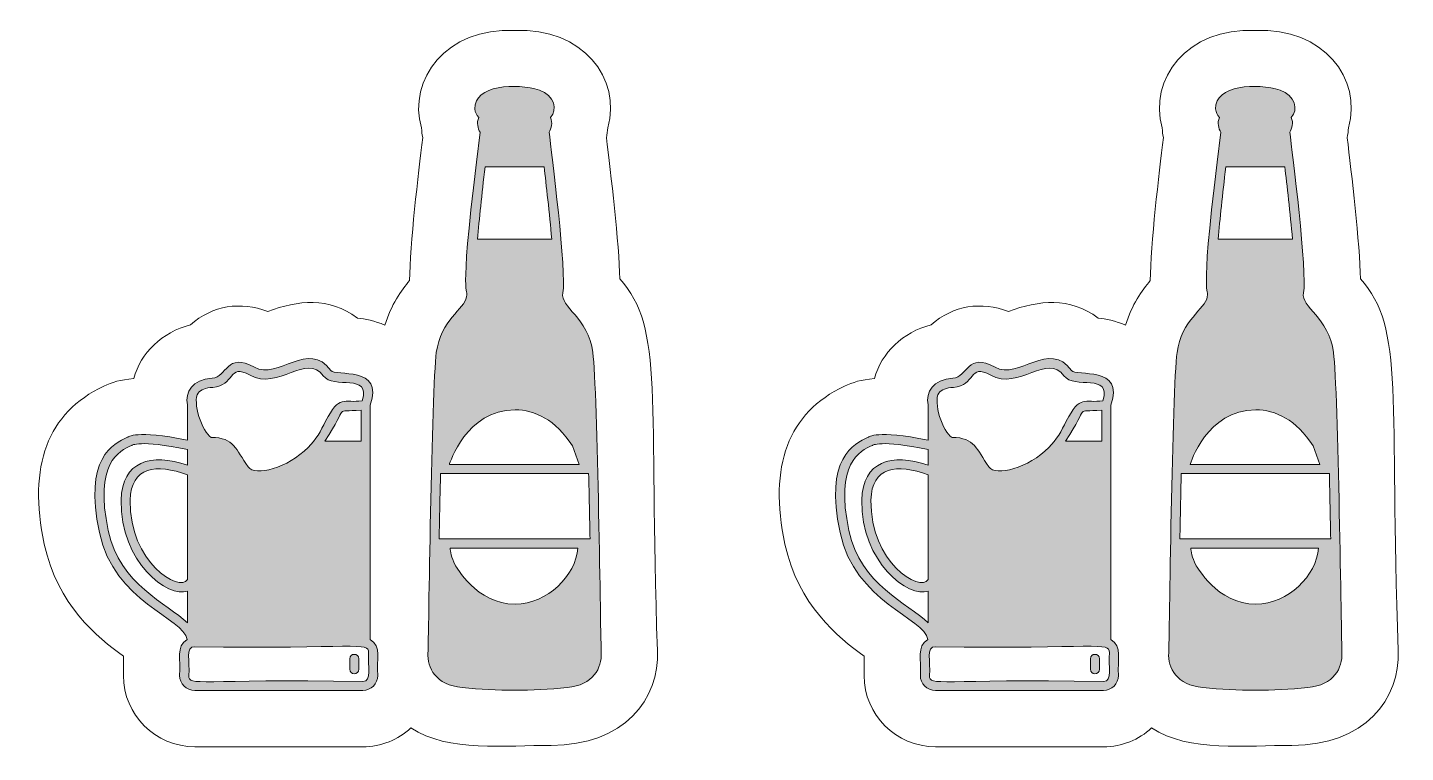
# Model space of a CAD drawing. Header units: inches. Extents: x -26 to -12.9, y -15.4 to -9.4.
# Drawn here: x -19.437 to -16.29, y -11.3 to -9.645 of the extents above; entities that cross this region are included whole.
import ezdxf

# ---------------------------------------------------------------- set-up
doc = ezdxf.new("R2010")
doc.units = ezdxf.units.IN
doc.header["$MEASUREMENT"] = 0
doc.layers.add('_U+0421_U+043B_U+043E_U+0439 1', color=7, linetype='Continuous')

msp = doc.modelspace()

# ---------------------------------------------------------------- hatches: boundary and pattern name
at = {"layer": '_U+0421_U+043B_U+043E_U+0439 1', "true_color": 0xffffff}
h = msp.add_hatch(color=7, dxfattribs=at)
h.dxf.hatch_style = 2
edge = h.paths.add_edge_path()
edge.add_spline(control_points=[(-19.0715, -10.9055), (-19.0892, -10.9352), (-19.2044, -10.8669), (-19.202, -10.7244), (-19.2006, -10.6472), (-19.1423, -10.6396), (-19.0715, -10.6666), (-19.0715, -10.6666), (-19.0715, -10.9055), (-19.0715, -10.9055)], knot_values=[0, 0, 0, 0, 1, 1, 1, 2, 2, 2, 3, 3, 3, 3], degree=3, periodic=1)
edge = h.paths.add_edge_path()
edge.add_spline(control_points=[(-18.4966, -10.8127), (-18.4957, -10.7639), (-18.4946, -10.7129), (-18.4934, -10.6632), (-18.4934, -10.6632), (-18.1553, -10.6632), (-18.1553, -10.6632), (-18.1541, -10.7128), (-18.153, -10.7639), (-18.1521, -10.8127), (-18.1521, -10.8127), (-18.4966, -10.8127), (-18.4966, -10.8127)], knot_values=[0, 0, 0, 0, 1, 1, 1, 2, 2, 2, 3, 3, 3, 4, 4, 4, 4], degree=3, periodic=1)
edge = h.paths.add_edge_path()
edge.add_spline(control_points=[(-18.6538, -11.0427), (-18.6538, -11.0427), (-18.6538, -10.5069), (-18.6538, -10.5069), (-18.6216, -10.4161), (-18.7342, -10.4424), (-18.7443, -10.4279), (-18.7937, -10.3574), (-18.8649, -10.4502), (-18.9184, -10.4206), (-18.9825, -10.3851), (-18.9811, -10.4436), (-19.015, -10.4457), (-19.0601, -10.4485), (-19.0775, -10.4767), (-19.0715, -10.5065), (-19.0715, -10.5065), (-19.0715, -10.5871), (-19.0715, -10.5871), (-19.1908, -10.563), (-19.2064, -10.5803), (-19.2081, -10.5803), (-19.2408, -10.5956), (-19.309, -10.6276), (-19.2726, -10.798), (-19.2383, -10.9585), (-19.0802, -10.9915), (-19.072, -11.0427), (-19.0988, -11.0583), (-19.0858, -11.088), (-19.0892, -11.1245), (-19.0892, -11.1434), (-19.0738, -11.1588), (-19.0548, -11.1588), (-19.0548, -11.1588), (-18.6711, -11.1588), (-18.6711, -11.1588), (-18.6521, -11.1588), (-18.6367, -11.1434), (-18.6367, -11.1245), (-18.6401, -11.0881), (-18.6271, -11.0583), (-18.6538, -11.0427)], knot_values=[0, 0, 0, 0, 0.013889, 0.013889, 0.013889, 0.027778, 0.027778, 0.027778, 0.041667, 0.041667, 0.041667, 0.055556, 0.055556, 0.055556, 0.069444, 0.069444, 0.069444, 0.083333, 0.083333, 0.083333, 0.097222, 0.097222, 0.097222, 0.111111, 0.111111, 0.111111, 0.125, 0.125, 0.125, 0.138889, 0.138889, 0.138889, 0.152778, 0.152778, 0.152778, 0.166667, 0.166667, 0.166667, 0.180556, 0.180556, 0.180556, 0.194444, 0.194444, 0.194444, 0.194444], degree=3, periodic=0)
edge.add_line((-18.6538, -11.0427), (-18.6538, -11.0427))
edge = h.paths.add_edge_path()
edge.add_spline(control_points=[(-18.6747, -10.5183), (-18.6747, -10.5183), (-18.6747, -10.5895), (-18.6747, -10.5895), (-18.6747, -10.5895), (-18.7575, -10.5895), (-18.7575, -10.5895), (-18.6996, -10.502), (-18.7413, -10.5252), (-18.6747, -10.5183)], knot_values=[0, 0, 0, 0, 0.013889, 0.013889, 0.013889, 0.027778, 0.027778, 0.027778, 0.041667, 0.041667, 0.041667, 0.041667], degree=3, periodic=0)
edge.add_line((-18.6747, -10.5183), (-18.6747, -10.5183))
edge = h.paths.add_edge_path()
edge.add_spline(control_points=[(-19.0469, -10.4799), (-19.0411, -10.472), (-19.0299, -10.4675), (-19.0137, -10.4665), (-18.9619, -10.4632), (-18.9797, -10.4104), (-18.9285, -10.4388), (-18.8648, -10.4741), (-18.7982, -10.3873), (-18.7614, -10.4399), (-18.7386, -10.4724), (-18.6514, -10.4322), (-18.6723, -10.497), (-18.7137, -10.5039), (-18.7246, -10.4814), (-18.756, -10.5441), (-18.7668, -10.5658), (-18.7775, -10.5858), (-18.7961, -10.6042), (-18.8418, -10.65), (-18.9167, -10.6711), (-18.9329, -10.6481), (-18.9614, -10.608), (-18.9644, -10.5815), (-19.0169, -10.5807), (-19.0386, -10.5687), (-19.0607, -10.4987), (-19.0469, -10.4799)], knot_values=[0, 0, 0, 0, 0.013889, 0.013889, 0.013889, 0.027778, 0.027778, 0.027778, 0.041667, 0.041667, 0.041667, 0.055556, 0.055556, 0.055556, 0.069444, 0.069444, 0.069444, 0.083333, 0.083333, 0.083333, 0.097222, 0.097222, 0.097222, 0.111111, 0.111111, 0.111111, 0.125, 0.125, 0.125, 0.125], degree=3, periodic=0)
edge.add_line((-19.0469, -10.4799), (-19.0469, -10.4799))
edge = h.paths.add_edge_path()
edge.add_spline(control_points=[(-19.2522, -10.7937), (-19.2851, -10.6394), (-19.2271, -10.6122), (-19.1992, -10.5992), (-19.1978, -10.5992), (-19.1822, -10.5853), (-19.0715, -10.6084), (-19.0715, -10.6084), (-19.0715, -10.6444), (-19.0715, -10.6444), (-19.1543, -10.6157), (-19.2212, -10.635), (-19.2228, -10.724), (-19.2253, -10.8666), (-19.1147, -10.9487), (-19.0715, -10.9316), (-19.0715, -10.9316), (-19.0715, -11.0043), (-19.0715, -11.0043), (-19.1174, -10.9589), (-19.2253, -10.9197), (-19.2522, -10.7937)], knot_values=[0, 0, 0, 0, 0.013889, 0.013889, 0.013889, 0.027778, 0.027778, 0.027778, 0.041667, 0.041667, 0.041667, 0.055556, 0.055556, 0.055556, 0.069444, 0.069444, 0.069444, 0.083333, 0.083333, 0.083333, 0.097222, 0.097222, 0.097222, 0.097222], degree=3, periodic=0)
edge.add_line((-19.2522, -10.7937), (-19.2522, -10.7937))
edge = h.paths.add_edge_path()
edge.add_spline(control_points=[(-18.6711, -11.138), (-19.0486, -11.1322), (-19.0683, -11.1503), (-19.0683, -11.1245), (-19.0653, -11.0918), (-19.077, -11.0587), (-19.0548, -11.0587), (-18.6842, -11.0644), (-18.6576, -11.0463), (-18.6576, -11.0722), (-18.6605, -11.1041), (-18.6489, -11.138), (-18.6711, -11.138)], knot_values=[0, 0, 0, 0, 0.013889, 0.013889, 0.013889, 0.027778, 0.027778, 0.027778, 0.041667, 0.041667, 0.041667, 0.055556, 0.055556, 0.055556, 0.055556], degree=3, periodic=0)
edge.add_line((-18.6711, -11.138), (-18.6711, -11.138))
edge = h.paths.add_edge_path()
edge.add_spline(control_points=[(-18.1265, -11.0726), (-18.1278, -11.0483), (-18.1347, -10.4715), (-18.1456, -10.3873), (-18.1561, -10.3064), (-18.221, -10.2837), (-18.2143, -10.2504), (-18.2048, -10.2089), (-18.2402, -9.9264), (-18.2455, -9.884), (-18.2406, -9.8754), (-18.2365, -9.8619), (-18.2425, -9.85), (-18.2254, -9.8334), (-18.2332, -9.7992), (-18.2678, -9.7878), (-18.3196, -9.7708), (-18.4176, -9.7765), (-18.4149, -9.8307), (-18.4145, -9.8385), (-18.4112, -9.8451), (-18.4061, -9.85), (-18.412, -9.8619), (-18.408, -9.8754), (-18.4031, -9.884), (-18.4527, -10.2737), (-18.4308, -10.2328), (-18.434, -10.2597), (-18.4385, -10.2883), (-18.4934, -10.3123), (-18.5031, -10.3873), (-18.514, -10.4684), (-18.521, -11.0517), (-18.5221, -11.0725), (-18.524, -11.1071), (-18.5045, -11.1461), (-18.4442, -11.1521), (-18.3614, -11.1601), (-18.2865, -11.16), (-18.2045, -11.1521), (-18.1444, -11.1461), (-18.1248, -11.1071), (-18.1265, -11.0726)], knot_values=[0, 0, 0, 0, 0.013889, 0.013889, 0.013889, 0.027778, 0.027778, 0.027778, 0.041667, 0.041667, 0.041667, 0.055556, 0.055556, 0.055556, 0.069444, 0.069444, 0.069444, 0.083333, 0.083333, 0.083333, 0.097222, 0.097222, 0.097222, 0.111111, 0.111111, 0.111111, 0.125, 0.125, 0.125, 0.138889, 0.138889, 0.138889, 0.152778, 0.152778, 0.152778, 0.166667, 0.166667, 0.166667, 0.180556, 0.180556, 0.180556, 0.194444, 0.194444, 0.194444, 0.194444], degree=3, periodic=0)
edge.add_line((-18.1265, -11.0726), (-18.1265, -11.0726))
edge = h.paths.add_edge_path()
edge.add_spline(control_points=[(-18.3917, -9.9628), (-18.3917, -9.9628), (-18.257, -9.9628), (-18.257, -9.9628), (-18.2523, -10.0024), (-18.2447, -10.069), (-18.2395, -10.1281), (-18.2395, -10.1281), (-18.4091, -10.1281), (-18.4091, -10.1281), (-18.4051, -10.0829), (-18.3993, -10.0269), (-18.3917, -9.9628)], knot_values=[0, 0, 0, 0, 0.013889, 0.013889, 0.013889, 0.027778, 0.027778, 0.027778, 0.041667, 0.041667, 0.041667, 0.055556, 0.055556, 0.055556, 0.055556], degree=3, periodic=0)
edge.add_line((-18.3917, -9.9628), (-18.3917, -9.9628))
edge = h.paths.add_edge_path()
edge.add_spline(control_points=[(-18.3234, -10.9616), (-18.4118, -10.9616), (-18.4579, -10.8744), (-18.4602, -10.8724), (-18.469, -10.8548), (-18.4712, -10.8406), (-18.4717, -10.8335), (-18.4717, -10.8335), (-18.18, -10.8335), (-18.18, -10.8335), (-18.1849, -10.896), (-18.2486, -10.9616), (-18.3234, -10.9616)], knot_values=[0, 0, 0, 0, 0.013889, 0.013889, 0.013889, 0.027778, 0.027778, 0.027778, 0.041667, 0.041667, 0.041667, 0.055556, 0.055556, 0.055556, 0.055556], degree=3, periodic=0)
edge.add_line((-18.3234, -10.9616), (-18.3234, -10.9616))
edge = h.paths.add_edge_path()
edge.add_spline(control_points=[(-18.3234, -10.5179), (-18.2784, -10.5179), (-18.2308, -10.5404), (-18.1923, -10.5999), (-18.1923, -10.5999), (-18.1768, -10.6424), (-18.1768, -10.6424), (-18.1768, -10.6424), (-18.4733, -10.6424), (-18.4733, -10.6424), (-18.4721, -10.641), (-18.436, -10.5179), (-18.3234, -10.5179)], knot_values=[0, 0, 0, 0, 0.013889, 0.013889, 0.013889, 0.027778, 0.027778, 0.027778, 0.041667, 0.041667, 0.041667, 0.055556, 0.055556, 0.055556, 0.055556], degree=3, periodic=0)
edge.add_line((-18.3234, -10.5179), (-18.3234, -10.5179))
edge = h.paths.add_edge_path()
edge.add_spline(control_points=[(-18.7009, -11.0865), (-18.7009, -11.0728), (-18.6801, -11.0728), (-18.6801, -11.0865), (-18.6801, -11.0865), (-18.6801, -11.1102), (-18.6801, -11.1102), (-18.6801, -11.124), (-18.7009, -11.124), (-18.7009, -11.1102), (-18.7009, -11.1102), (-18.7009, -11.0865), (-18.7009, -11.0865)], knot_values=[0, 0, 0, 0, 0.013889, 0.013889, 0.013889, 0.027778, 0.027778, 0.027778, 0.041667, 0.041667, 0.041667, 0.055556, 0.055556, 0.055556, 0.055556], degree=3, periodic=0)
edge.add_line((-18.7009, -11.0865), (-18.7009, -11.0865))
h = msp.add_hatch(color=7, dxfattribs=at)
h.dxf.hatch_style = 2
edge = h.paths.add_edge_path()
edge.add_spline(control_points=[(-17.3801, -10.9055), (-17.3979, -10.9352), (-17.513, -10.8669), (-17.5106, -10.7244), (-17.5092, -10.6472), (-17.4509, -10.6396), (-17.3801, -10.6666), (-17.3801, -10.6666), (-17.3801, -10.9055), (-17.3801, -10.9055)], knot_values=[0, 0, 0, 0, 1, 1, 1, 2, 2, 2, 3, 3, 3, 3], degree=3, periodic=1)
edge = h.paths.add_edge_path()
edge.add_spline(control_points=[(-16.8052, -10.8127), (-16.8043, -10.7639), (-16.8032, -10.7129), (-16.802, -10.6632), (-16.802, -10.6632), (-16.4639, -10.6632), (-16.4639, -10.6632), (-16.4627, -10.7128), (-16.4617, -10.7639), (-16.4607, -10.8127), (-16.4607, -10.8127), (-16.8052, -10.8127), (-16.8052, -10.8127)], knot_values=[0, 0, 0, 0, 1, 1, 1, 2, 2, 2, 3, 3, 3, 4, 4, 4, 4], degree=3, periodic=1)
edge = h.paths.add_edge_path()
edge.add_spline(control_points=[(-16.9625, -11.0427), (-16.9625, -11.0427), (-16.9625, -10.5069), (-16.9625, -10.5069), (-16.9302, -10.4161), (-17.0428, -10.4424), (-17.0529, -10.4279), (-17.1023, -10.3574), (-17.1735, -10.4502), (-17.227, -10.4206), (-17.2911, -10.3851), (-17.2898, -10.4436), (-17.3236, -10.4457), (-17.3687, -10.4485), (-17.3861, -10.4767), (-17.3802, -10.5065), (-17.3802, -10.5065), (-17.3802, -10.5871), (-17.3802, -10.5871), (-17.4994, -10.563), (-17.515, -10.5803), (-17.5167, -10.5803), (-17.5494, -10.5956), (-17.6176, -10.6276), (-17.5812, -10.798), (-17.5469, -10.9585), (-17.3888, -10.9915), (-17.3806, -11.0427), (-17.4074, -11.0583), (-17.3945, -11.088), (-17.3978, -11.1245), (-17.3978, -11.1434), (-17.3824, -11.1588), (-17.3635, -11.1588), (-17.3635, -11.1588), (-16.9797, -11.1588), (-16.9797, -11.1588), (-16.9608, -11.1588), (-16.9454, -11.1434), (-16.9454, -11.1245), (-16.9487, -11.0881), (-16.9358, -11.0583), (-16.9625, -11.0427)], knot_values=[0, 0, 0, 0, 0.013889, 0.013889, 0.013889, 0.027778, 0.027778, 0.027778, 0.041667, 0.041667, 0.041667, 0.055556, 0.055556, 0.055556, 0.069444, 0.069444, 0.069444, 0.083333, 0.083333, 0.083333, 0.097222, 0.097222, 0.097222, 0.111111, 0.111111, 0.111111, 0.125, 0.125, 0.125, 0.138889, 0.138889, 0.138889, 0.152778, 0.152778, 0.152778, 0.166667, 0.166667, 0.166667, 0.180556, 0.180556, 0.180556, 0.194444, 0.194444, 0.194444, 0.194444], degree=3, periodic=0)
edge.add_line((-16.9625, -11.0427), (-16.9625, -11.0427))
edge = h.paths.add_edge_path()
edge.add_spline(control_points=[(-16.9833, -10.5183), (-16.9833, -10.5183), (-16.9833, -10.5895), (-16.9833, -10.5895), (-16.9833, -10.5895), (-17.0661, -10.5895), (-17.0661, -10.5895), (-17.0083, -10.502), (-17.0499, -10.5252), (-16.9833, -10.5183)], knot_values=[0, 0, 0, 0, 0.013889, 0.013889, 0.013889, 0.027778, 0.027778, 0.027778, 0.041667, 0.041667, 0.041667, 0.041667], degree=3, periodic=0)
edge.add_line((-16.9833, -10.5183), (-16.9833, -10.5183))
edge = h.paths.add_edge_path()
edge.add_spline(control_points=[(-17.3555, -10.4799), (-17.3497, -10.472), (-17.3385, -10.4675), (-17.3223, -10.4665), (-17.2706, -10.4632), (-17.2883, -10.4104), (-17.2372, -10.4388), (-17.1735, -10.4741), (-17.1068, -10.3873), (-17.07, -10.4399), (-17.0472, -10.4724), (-16.96, -10.4322), (-16.9809, -10.497), (-17.0224, -10.5039), (-17.0332, -10.4814), (-17.0646, -10.5441), (-17.0755, -10.5658), (-17.0862, -10.5858), (-17.1047, -10.6042), (-17.1505, -10.65), (-17.2253, -10.6711), (-17.2416, -10.6481), (-17.27, -10.608), (-17.273, -10.5815), (-17.3255, -10.5807), (-17.3472, -10.5687), (-17.3693, -10.4987), (-17.3555, -10.4799)], knot_values=[0, 0, 0, 0, 0.013889, 0.013889, 0.013889, 0.027778, 0.027778, 0.027778, 0.041667, 0.041667, 0.041667, 0.055556, 0.055556, 0.055556, 0.069444, 0.069444, 0.069444, 0.083333, 0.083333, 0.083333, 0.097222, 0.097222, 0.097222, 0.111111, 0.111111, 0.111111, 0.125, 0.125, 0.125, 0.125], degree=3, periodic=0)
edge.add_line((-17.3555, -10.4799), (-17.3555, -10.4799))
edge = h.paths.add_edge_path()
edge.add_spline(control_points=[(-17.5609, -10.7937), (-17.5937, -10.6394), (-17.5357, -10.6122), (-17.5079, -10.5992), (-17.5065, -10.5992), (-17.4909, -10.5853), (-17.3801, -10.6084), (-17.3801, -10.6084), (-17.3801, -10.6444), (-17.3801, -10.6444), (-17.4629, -10.6157), (-17.5299, -10.635), (-17.5314, -10.724), (-17.5339, -10.8666), (-17.4234, -10.9487), (-17.3801, -10.9316), (-17.3801, -10.9316), (-17.3801, -11.0043), (-17.3801, -11.0043), (-17.426, -10.9589), (-17.5339, -10.9197), (-17.5609, -10.7937)], knot_values=[0, 0, 0, 0, 0.013889, 0.013889, 0.013889, 0.027778, 0.027778, 0.027778, 0.041667, 0.041667, 0.041667, 0.055556, 0.055556, 0.055556, 0.069444, 0.069444, 0.069444, 0.083333, 0.083333, 0.083333, 0.097222, 0.097222, 0.097222, 0.097222], degree=3, periodic=0)
edge.add_line((-17.5609, -10.7937), (-17.5609, -10.7937))
edge = h.paths.add_edge_path()
edge.add_spline(control_points=[(-16.9797, -11.138), (-17.3572, -11.1322), (-17.377, -11.1503), (-17.377, -11.1245), (-17.374, -11.0918), (-17.3856, -11.0587), (-17.3635, -11.0587), (-16.9928, -11.0644), (-16.9662, -11.0463), (-16.9662, -11.0722), (-16.9691, -11.1041), (-16.9575, -11.138), (-16.9797, -11.138)], knot_values=[0, 0, 0, 0, 0.013889, 0.013889, 0.013889, 0.027778, 0.027778, 0.027778, 0.041667, 0.041667, 0.041667, 0.055556, 0.055556, 0.055556, 0.055556], degree=3, periodic=0)
edge.add_line((-16.9797, -11.138), (-16.9797, -11.138))
edge = h.paths.add_edge_path()
edge.add_spline(control_points=[(-16.4352, -11.0726), (-16.4364, -11.0483), (-16.4434, -10.4715), (-16.4543, -10.3873), (-16.4647, -10.3064), (-16.5297, -10.2837), (-16.5229, -10.2504), (-16.5135, -10.2089), (-16.5488, -9.9264), (-16.5542, -9.884), (-16.5492, -9.8754), (-16.5452, -9.8619), (-16.5511, -9.85), (-16.534, -9.8334), (-16.5418, -9.7992), (-16.5765, -9.7878), (-16.6282, -9.7708), (-16.7262, -9.7765), (-16.7235, -9.8307), (-16.7231, -9.8385), (-16.7198, -9.8451), (-16.7148, -9.85), (-16.7207, -9.8619), (-16.7166, -9.8754), (-16.7118, -9.884), (-16.7614, -10.2737), (-16.7394, -10.2328), (-16.7426, -10.2597), (-16.7471, -10.2883), (-16.802, -10.3123), (-16.8117, -10.3873), (-16.8226, -10.4684), (-16.8296, -11.0517), (-16.8307, -11.0725), (-16.8326, -11.1071), (-16.8131, -11.1461), (-16.7528, -11.1521), (-16.6701, -11.1601), (-16.5951, -11.16), (-16.5131, -11.1521), (-16.453, -11.1461), (-16.4335, -11.1071), (-16.4352, -11.0726)], knot_values=[0, 0, 0, 0, 0.013889, 0.013889, 0.013889, 0.027778, 0.027778, 0.027778, 0.041667, 0.041667, 0.041667, 0.055556, 0.055556, 0.055556, 0.069444, 0.069444, 0.069444, 0.083333, 0.083333, 0.083333, 0.097222, 0.097222, 0.097222, 0.111111, 0.111111, 0.111111, 0.125, 0.125, 0.125, 0.138889, 0.138889, 0.138889, 0.152778, 0.152778, 0.152778, 0.166667, 0.166667, 0.166667, 0.180556, 0.180556, 0.180556, 0.194444, 0.194444, 0.194444, 0.194444], degree=3, periodic=0)
edge.add_line((-16.4352, -11.0726), (-16.4352, -11.0726))
edge = h.paths.add_edge_path()
edge.add_spline(control_points=[(-16.7003, -9.9628), (-16.7003, -9.9628), (-16.5656, -9.9628), (-16.5656, -9.9628), (-16.5609, -10.0024), (-16.5533, -10.069), (-16.5481, -10.1281), (-16.5481, -10.1281), (-16.7178, -10.1281), (-16.7178, -10.1281), (-16.7138, -10.0829), (-16.7079, -10.0269), (-16.7003, -9.9628)], knot_values=[0, 0, 0, 0, 0.013889, 0.013889, 0.013889, 0.027778, 0.027778, 0.027778, 0.041667, 0.041667, 0.041667, 0.055556, 0.055556, 0.055556, 0.055556], degree=3, periodic=0)
edge.add_line((-16.7003, -9.9628), (-16.7003, -9.9628))
edge = h.paths.add_edge_path()
edge.add_spline(control_points=[(-16.632, -10.9616), (-16.7205, -10.9616), (-16.7665, -10.8744), (-16.7688, -10.8724), (-16.7777, -10.8548), (-16.7799, -10.8406), (-16.7803, -10.8335), (-16.7803, -10.8335), (-16.4886, -10.8335), (-16.4886, -10.8335), (-16.4935, -10.896), (-16.5572, -10.9616), (-16.632, -10.9616)], knot_values=[0, 0, 0, 0, 0.013889, 0.013889, 0.013889, 0.027778, 0.027778, 0.027778, 0.041667, 0.041667, 0.041667, 0.055556, 0.055556, 0.055556, 0.055556], degree=3, periodic=0)
edge.add_line((-16.632, -10.9616), (-16.632, -10.9616))
edge = h.paths.add_edge_path()
edge.add_spline(control_points=[(-16.632, -10.5179), (-16.587, -10.5179), (-16.5395, -10.5404), (-16.5009, -10.5999), (-16.5009, -10.5999), (-16.4855, -10.6424), (-16.4855, -10.6424), (-16.4855, -10.6424), (-16.7819, -10.6424), (-16.7819, -10.6424), (-16.7807, -10.641), (-16.7446, -10.5179), (-16.632, -10.5179)], knot_values=[0, 0, 0, 0, 0.013889, 0.013889, 0.013889, 0.027778, 0.027778, 0.027778, 0.041667, 0.041667, 0.041667, 0.055556, 0.055556, 0.055556, 0.055556], degree=3, periodic=0)
edge.add_line((-16.632, -10.5179), (-16.632, -10.5179))
edge = h.paths.add_edge_path()
edge.add_spline(control_points=[(-17.0095, -11.0865), (-17.0095, -11.0728), (-16.9887, -11.0728), (-16.9887, -11.0865), (-16.9887, -11.0865), (-16.9887, -11.1102), (-16.9887, -11.1102), (-16.9887, -11.124), (-17.0095, -11.124), (-17.0095, -11.1102), (-17.0095, -11.1102), (-17.0095, -11.0865), (-17.0095, -11.0865)], knot_values=[0, 0, 0, 0, 0.013889, 0.013889, 0.013889, 0.027778, 0.027778, 0.027778, 0.041667, 0.041667, 0.041667, 0.055556, 0.055556, 0.055556, 0.055556], degree=3, periodic=0)
edge.add_line((-17.0095, -11.0865), (-17.0095, -11.0865))

# ---------------------------------------------------------------- linework, layer by layer
at = {"layer": '_U+0421_U+043B_U+043E_U+0439 1', "color": 1, "lineweight": 9, "true_color": 0xff0000}
for points in [[(-17.9982, -11.0671), (-18.0188, -10.4902), (-17.9815, -10.3319), (-18.0842, -10.219), (-18.0854, -10.1401), (-18.105, -9.9749), (-18.1145, -9.8966), (-18.113, -9.8891), (-18.112, -9.8814), (-18.1116, -9.8738), (-18.0796, -9.7625), (-18.1679, -9.6449), (-18.3243, -9.6513), (-18.4801, -9.645), (-18.5691, -9.7635), (-18.537, -9.8742), (-18.5365, -9.8816), (-18.5356, -9.8889), (-18.5341, -9.8963), (-18.5442, -9.9789), (-18.5635, -10.1414), (-18.5643, -10.2227), (-18.5829, -10.245), (-18.6064, -10.2779), (-18.6206, -10.3245), (-18.6434, -10.3147), (-18.6658, -10.3104), (-18.6834, -10.3082), (-18.7488, -10.2597), (-18.8183, -10.2675), (-18.8879, -10.2933), (-18.9494, -10.2699), (-19.0143, -10.2789), (-19.0647, -10.3239), (-19.13, -10.3405), (-19.1774, -10.3873), (-19.1942, -10.4467), (-19.2256, -10.4489), (-19.2432, -10.4549), (-19.2626, -10.4639), (-19.3908, -10.5241), (-19.4365, -10.6455), (-19.3982, -10.8249), (-19.3687, -10.963), (-19.2768, -11.0377), (-19.2176, -11.0804), (-19.2176, -11.0804), (-19.2176, -11.1245), (-19.2176, -11.1245), (-19.2176, -11.2143), (-19.1446, -11.2873), (-19.0548, -11.2873), (-19.0548, -11.2873), (-18.6711, -11.2873), (-18.6711, -11.2873), (-18.6287, -11.2873), (-18.5902, -11.2709), (-18.5612, -11.2443), (-18.4766, -11.3002), (-18.3422, -11.2841), (-18.241, -11.2841), (-18.0748, -11.2841), (-17.9927, -11.1778), (-17.9982, -11.0671)], [(-16.3068, -11.0671), (-16.3274, -10.4902), (-16.2901, -10.3319), (-16.3928, -10.219), (-16.394, -10.1401), (-16.4136, -9.9749), (-16.4231, -9.8966), (-16.4216, -9.8891), (-16.4206, -9.8814), (-16.4202, -9.8738), (-16.3882, -9.7625), (-16.4765, -9.6449), (-16.6329, -9.6513), (-16.7888, -9.645), (-16.8777, -9.7635), (-16.8456, -9.8742), (-16.8452, -9.8816), (-16.8442, -9.8889), (-16.8427, -9.8963), (-16.8528, -9.9789), (-16.8722, -10.1414), (-16.8729, -10.2227), (-16.8915, -10.245), (-16.9151, -10.2779), (-16.9292, -10.3245), (-16.952, -10.3147), (-16.9744, -10.3104), (-16.992, -10.3082), (-17.0574, -10.2597), (-17.1269, -10.2675), (-17.1966, -10.2933), (-17.2581, -10.2699), (-17.3229, -10.2789), (-17.3733, -10.3239), (-17.4387, -10.3405), (-17.486, -10.3873), (-17.5028, -10.4467), (-17.5342, -10.4489), (-17.5518, -10.4549), (-17.5712, -10.4639), (-17.6995, -10.5241), (-17.7451, -10.6455), (-17.7069, -10.8249), (-17.6773, -10.963), (-17.5855, -11.0377), (-17.5263, -11.0804), (-17.5263, -11.0804), (-17.5263, -11.1245), (-17.5263, -11.1245), (-17.5263, -11.2143), (-17.4532, -11.2873), (-17.3635, -11.2873), (-17.3635, -11.2873), (-16.9797, -11.2873), (-16.9797, -11.2873), (-16.9373, -11.2873), (-16.8988, -11.2709), (-16.8698, -11.2443), (-16.7852, -11.3002), (-16.6508, -11.2841), (-16.5496, -11.2841), (-16.3835, -11.2841), (-16.3013, -11.1778), (-16.3068, -11.0671)]]:
    msp.add_open_spline(points, degree=3, knots=[0, 0, 0, 0, 1, 1, 1, 2, 2, 2, 3, 3, 3, 4, 4, 4, 5, 5, 5, 6, 6, 6, 7, 7, 7, 8, 8, 8, 9, 9, 9, 10, 10, 10, 11, 11, 11, 12, 12, 12, 13, 13, 13, 14, 14, 14, 15, 15, 15, 16, 16, 16, 17, 17, 17, 18, 18, 18, 19, 19, 19, 20, 20, 20, 21, 21, 21, 21], dxfattribs=at)
at = {"layer": '_U+0421_U+043B_U+043E_U+0439 1', "lineweight": 0}
for points, knots in [([(-18.1265, -11.0726), (-18.1278, -11.0483), (-18.1347, -10.4715), (-18.1456, -10.3873), (-18.1561, -10.3064), (-18.221, -10.2837), (-18.2143, -10.2504), (-18.2048, -10.2089), (-18.2402, -9.9264), (-18.2455, -9.884), (-18.2406, -9.8754), (-18.2365, -9.8619), (-18.2425, -9.85), (-18.2254, -9.8334), (-18.2332, -9.7992), (-18.2678, -9.7878), (-18.3196, -9.7708), (-18.4176, -9.7765), (-18.4149, -9.8307), (-18.4145, -9.8385), (-18.4112, -9.8451), (-18.4061, -9.85), (-18.412, -9.8619), (-18.408, -9.8754), (-18.4031, -9.884), (-18.4527, -10.2737), (-18.4308, -10.2328), (-18.434, -10.2597), (-18.4385, -10.2883), (-18.4934, -10.3123), (-18.5031, -10.3873), (-18.514, -10.4684), (-18.521, -11.0517), (-18.5221, -11.0725), (-18.524, -11.1071), (-18.5045, -11.1461), (-18.4442, -11.1521), (-18.3614, -11.1601), (-18.2865, -11.16), (-18.2045, -11.1521), (-18.1444, -11.1461), (-18.1248, -11.1071), (-18.1265, -11.0726)], [0, 0, 0, 0, 1, 1, 1, 2, 2, 2, 3, 3, 3, 4, 4, 4, 5, 5, 5, 6, 6, 6, 7, 7, 7, 8, 8, 8, 9, 9, 9, 10, 10, 10, 11, 11, 11, 12, 12, 12, 13, 13, 13, 14, 14, 14, 14]), ([(-16.4352, -11.0726), (-16.4364, -11.0483), (-16.4434, -10.4715), (-16.4543, -10.3873), (-16.4647, -10.3064), (-16.5297, -10.2837), (-16.5229, -10.2504), (-16.5135, -10.2089), (-16.5488, -9.9264), (-16.5542, -9.884), (-16.5492, -9.8754), (-16.5452, -9.8619), (-16.5511, -9.85), (-16.534, -9.8334), (-16.5418, -9.7992), (-16.5765, -9.7878), (-16.6282, -9.7708), (-16.7262, -9.7765), (-16.7235, -9.8307), (-16.7231, -9.8385), (-16.7198, -9.8451), (-16.7148, -9.85), (-16.7207, -9.8619), (-16.7166, -9.8754), (-16.7118, -9.884), (-16.7614, -10.2737), (-16.7394, -10.2328), (-16.7426, -10.2597), (-16.7471, -10.2883), (-16.802, -10.3123), (-16.8117, -10.3873), (-16.8226, -10.4684), (-16.8296, -11.0517), (-16.8307, -11.0725), (-16.8326, -11.1071), (-16.8131, -11.1461), (-16.7528, -11.1521), (-16.6701, -11.1601), (-16.5951, -11.16), (-16.5131, -11.1521), (-16.453, -11.1461), (-16.4335, -11.1071), (-16.4352, -11.0726)], [0, 0, 0, 0, 1, 1, 1, 2, 2, 2, 3, 3, 3, 4, 4, 4, 5, 5, 5, 6, 6, 6, 7, 7, 7, 8, 8, 8, 9, 9, 9, 10, 10, 10, 11, 11, 11, 12, 12, 12, 13, 13, 13, 14, 14, 14, 14]), ([(-18.3917, -9.9628), (-18.3917, -9.9628), (-18.257, -9.9628), (-18.257, -9.9628), (-18.2523, -10.0024), (-18.2447, -10.069), (-18.2395, -10.1281), (-18.2395, -10.1281), (-18.4091, -10.1281), (-18.4091, -10.1281), (-18.4051, -10.0829), (-18.3993, -10.0269), (-18.3917, -9.9628)], [0, 0, 0, 0, 1, 1, 1, 2, 2, 2, 3, 3, 3, 4, 4, 4, 4]), ([(-16.7003, -9.9628), (-16.7003, -9.9628), (-16.5656, -9.9628), (-16.5656, -9.9628), (-16.5609, -10.0024), (-16.5533, -10.069), (-16.5481, -10.1281), (-16.5481, -10.1281), (-16.7178, -10.1281), (-16.7178, -10.1281), (-16.7138, -10.0829), (-16.7079, -10.0269), (-16.7003, -9.9628)], [0, 0, 0, 0, 1, 1, 1, 2, 2, 2, 3, 3, 3, 4, 4, 4, 4]), ([(-18.6538, -11.0427), (-18.6538, -11.0427), (-18.6538, -10.5069), (-18.6538, -10.5069), (-18.6216, -10.4161), (-18.7342, -10.4424), (-18.7443, -10.4279), (-18.7937, -10.3574), (-18.8649, -10.4502), (-18.9184, -10.4206), (-18.9825, -10.3851), (-18.9811, -10.4436), (-19.015, -10.4457), (-19.0601, -10.4485), (-19.0775, -10.4767), (-19.0715, -10.5065), (-19.0715, -10.5065), (-19.0715, -10.5871), (-19.0715, -10.5871), (-19.1908, -10.563), (-19.2064, -10.5803), (-19.2081, -10.5803), (-19.2408, -10.5956), (-19.309, -10.6276), (-19.2726, -10.798), (-19.2383, -10.9585), (-19.0802, -10.9915), (-19.072, -11.0427), (-19.0988, -11.0583), (-19.0858, -11.088), (-19.0892, -11.1245), (-19.0892, -11.1434), (-19.0738, -11.1588), (-19.0548, -11.1588), (-19.0548, -11.1588), (-18.6711, -11.1588), (-18.6711, -11.1588), (-18.6521, -11.1588), (-18.6367, -11.1434), (-18.6367, -11.1245), (-18.6401, -11.0881), (-18.6271, -11.0583), (-18.6538, -11.0427)], [0, 0, 0, 0, 1, 1, 1, 2, 2, 2, 3, 3, 3, 4, 4, 4, 5, 5, 5, 6, 6, 6, 7, 7, 7, 8, 8, 8, 9, 9, 9, 10, 10, 10, 11, 11, 11, 12, 12, 12, 13, 13, 13, 14, 14, 14, 14]), ([(-16.9625, -11.0427), (-16.9625, -11.0427), (-16.9625, -10.5069), (-16.9625, -10.5069), (-16.9302, -10.4161), (-17.0428, -10.4424), (-17.0529, -10.4279), (-17.1023, -10.3574), (-17.1735, -10.4502), (-17.227, -10.4206), (-17.2911, -10.3851), (-17.2898, -10.4436), (-17.3236, -10.4457), (-17.3687, -10.4485), (-17.3861, -10.4767), (-17.3802, -10.5065), (-17.3802, -10.5065), (-17.3802, -10.5871), (-17.3802, -10.5871), (-17.4994, -10.563), (-17.515, -10.5803), (-17.5167, -10.5803), (-17.5494, -10.5956), (-17.6176, -10.6276), (-17.5812, -10.798), (-17.5469, -10.9585), (-17.3888, -10.9915), (-17.3806, -11.0427), (-17.4074, -11.0583), (-17.3945, -11.088), (-17.3978, -11.1245), (-17.3978, -11.1434), (-17.3824, -11.1588), (-17.3635, -11.1588), (-17.3635, -11.1588), (-16.9797, -11.1588), (-16.9797, -11.1588), (-16.9608, -11.1588), (-16.9454, -11.1434), (-16.9454, -11.1245), (-16.9487, -11.0881), (-16.9358, -11.0583), (-16.9625, -11.0427)], [0, 0, 0, 0, 1, 1, 1, 2, 2, 2, 3, 3, 3, 4, 4, 4, 5, 5, 5, 6, 6, 6, 7, 7, 7, 8, 8, 8, 9, 9, 9, 10, 10, 10, 11, 11, 11, 12, 12, 12, 13, 13, 13, 14, 14, 14, 14]), ([(-19.0469, -10.4799), (-19.0411, -10.472), (-19.0299, -10.4675), (-19.0137, -10.4665), (-18.9619, -10.4632), (-18.9797, -10.4104), (-18.9285, -10.4388), (-18.8648, -10.4741), (-18.7982, -10.3873), (-18.7614, -10.4399), (-18.7386, -10.4724), (-18.6514, -10.4322), (-18.6723, -10.497), (-18.7137, -10.5039), (-18.7246, -10.4814), (-18.756, -10.5441), (-18.7668, -10.5658), (-18.7775, -10.5858), (-18.7961, -10.6042), (-18.8418, -10.65), (-18.9167, -10.6711), (-18.9329, -10.6481), (-18.9614, -10.608), (-18.9644, -10.5815), (-19.0169, -10.5807), (-19.0386, -10.5687), (-19.0607, -10.4987), (-19.0469, -10.4799)], [0, 0, 0, 0, 1, 1, 1, 2, 2, 2, 3, 3, 3, 4, 4, 4, 5, 5, 5, 6, 6, 6, 7, 7, 7, 8, 8, 8, 9, 9, 9, 9]), ([(-17.3555, -10.4799), (-17.3497, -10.472), (-17.3385, -10.4675), (-17.3223, -10.4665), (-17.2706, -10.4632), (-17.2883, -10.4104), (-17.2372, -10.4388), (-17.1735, -10.4741), (-17.1068, -10.3873), (-17.07, -10.4399), (-17.0472, -10.4724), (-16.96, -10.4322), (-16.9809, -10.497), (-17.0224, -10.5039), (-17.0332, -10.4814), (-17.0646, -10.5441), (-17.0755, -10.5658), (-17.0862, -10.5858), (-17.1047, -10.6042), (-17.1505, -10.65), (-17.2253, -10.6711), (-17.2416, -10.6481), (-17.27, -10.608), (-17.273, -10.5815), (-17.3255, -10.5807), (-17.3472, -10.5687), (-17.3693, -10.4987), (-17.3555, -10.4799)], [0, 0, 0, 0, 1, 1, 1, 2, 2, 2, 3, 3, 3, 4, 4, 4, 5, 5, 5, 6, 6, 6, 7, 7, 7, 8, 8, 8, 9, 9, 9, 9]), ([(-18.6747, -10.5183), (-18.6747, -10.5183), (-18.6747, -10.5895), (-18.6747, -10.5895), (-18.6747, -10.5895), (-18.7575, -10.5895), (-18.7575, -10.5895), (-18.6996, -10.502), (-18.7413, -10.5252), (-18.6747, -10.5183)], [0, 0, 0, 0, 1, 1, 1, 2, 2, 2, 3, 3, 3, 3]), ([(-16.9833, -10.5183), (-16.9833, -10.5183), (-16.9833, -10.5895), (-16.9833, -10.5895), (-16.9833, -10.5895), (-17.0661, -10.5895), (-17.0661, -10.5895), (-17.0083, -10.502), (-17.0499, -10.5252), (-16.9833, -10.5183)], [0, 0, 0, 0, 1, 1, 1, 2, 2, 2, 3, 3, 3, 3]), ([(-18.3234, -10.5179), (-18.2784, -10.5179), (-18.2308, -10.5404), (-18.1923, -10.5999), (-18.1923, -10.5999), (-18.1768, -10.6424), (-18.1768, -10.6424), (-18.1768, -10.6424), (-18.4733, -10.6424), (-18.4733, -10.6424), (-18.4721, -10.641), (-18.436, -10.5179), (-18.3234, -10.5179)], [0, 0, 0, 0, 1, 1, 1, 2, 2, 2, 3, 3, 3, 4, 4, 4, 4]), ([(-16.632, -10.5179), (-16.587, -10.5179), (-16.5395, -10.5404), (-16.5009, -10.5999), (-16.5009, -10.5999), (-16.4855, -10.6424), (-16.4855, -10.6424), (-16.4855, -10.6424), (-16.7819, -10.6424), (-16.7819, -10.6424), (-16.7807, -10.641), (-16.7446, -10.5179), (-16.632, -10.5179)], [0, 0, 0, 0, 1, 1, 1, 2, 2, 2, 3, 3, 3, 4, 4, 4, 4]), ([(-19.2522, -10.7937), (-19.2851, -10.6394), (-19.2271, -10.6122), (-19.1992, -10.5992), (-19.1978, -10.5992), (-19.1822, -10.5853), (-19.0715, -10.6084), (-19.0715, -10.6084), (-19.0715, -10.6444), (-19.0715, -10.6444), (-19.1543, -10.6157), (-19.2212, -10.635), (-19.2228, -10.724), (-19.2253, -10.8666), (-19.1147, -10.9487), (-19.0715, -10.9316), (-19.0715, -10.9316), (-19.0715, -11.0043), (-19.0715, -11.0043), (-19.1174, -10.9589), (-19.2253, -10.9197), (-19.2522, -10.7937)], [0, 0, 0, 0, 1, 1, 1, 2, 2, 2, 3, 3, 3, 4, 4, 4, 5, 5, 5, 6, 6, 6, 7, 7, 7, 7]), ([(-17.5609, -10.7937), (-17.5937, -10.6394), (-17.5357, -10.6122), (-17.5079, -10.5992), (-17.5065, -10.5992), (-17.4909, -10.5853), (-17.3801, -10.6084), (-17.3801, -10.6084), (-17.3801, -10.6444), (-17.3801, -10.6444), (-17.4629, -10.6157), (-17.5299, -10.635), (-17.5314, -10.724), (-17.5339, -10.8666), (-17.4234, -10.9487), (-17.3801, -10.9316), (-17.3801, -10.9316), (-17.3801, -11.0043), (-17.3801, -11.0043), (-17.426, -10.9589), (-17.5339, -10.9197), (-17.5609, -10.7937)], [0, 0, 0, 0, 1, 1, 1, 2, 2, 2, 3, 3, 3, 4, 4, 4, 5, 5, 5, 6, 6, 6, 7, 7, 7, 7]), ([(-19.0715, -10.9055), (-19.0892, -10.9352), (-19.2044, -10.8669), (-19.202, -10.7244), (-19.2006, -10.6472), (-19.1423, -10.6396), (-19.0715, -10.6666), (-19.0715, -10.6666), (-19.0715, -10.9055), (-19.0715, -10.9055)], [0, 0, 0, 0, 1, 1, 1, 2, 2, 2, 3, 3, 3, 3]), ([(-18.4966, -10.8127), (-18.4957, -10.7639), (-18.4946, -10.7129), (-18.4934, -10.6632), (-18.4934, -10.6632), (-18.1553, -10.6632), (-18.1553, -10.6632), (-18.1541, -10.7128), (-18.153, -10.7639), (-18.1521, -10.8127), (-18.1521, -10.8127), (-18.4966, -10.8127), (-18.4966, -10.8127)], [0, 0, 0, 0, 1, 1, 1, 2, 2, 2, 3, 3, 3, 4, 4, 4, 4]), ([(-17.3801, -10.9055), (-17.3979, -10.9352), (-17.513, -10.8669), (-17.5106, -10.7244), (-17.5092, -10.6472), (-17.4509, -10.6396), (-17.3801, -10.6666), (-17.3801, -10.6666), (-17.3801, -10.9055), (-17.3801, -10.9055)], [0, 0, 0, 0, 1, 1, 1, 2, 2, 2, 3, 3, 3, 3]), ([(-16.8052, -10.8127), (-16.8043, -10.7639), (-16.8032, -10.7129), (-16.802, -10.6632), (-16.802, -10.6632), (-16.4639, -10.6632), (-16.4639, -10.6632), (-16.4627, -10.7128), (-16.4617, -10.7639), (-16.4607, -10.8127), (-16.4607, -10.8127), (-16.8052, -10.8127), (-16.8052, -10.8127)], [0, 0, 0, 0, 1, 1, 1, 2, 2, 2, 3, 3, 3, 4, 4, 4, 4]), ([(-18.3234, -10.9616), (-18.4118, -10.9616), (-18.4579, -10.8744), (-18.4602, -10.8724), (-18.469, -10.8548), (-18.4712, -10.8406), (-18.4717, -10.8335), (-18.4717, -10.8335), (-18.18, -10.8335), (-18.18, -10.8335), (-18.1849, -10.896), (-18.2486, -10.9616), (-18.3234, -10.9616)], [0, 0, 0, 0, 1, 1, 1, 2, 2, 2, 3, 3, 3, 4, 4, 4, 4]), ([(-16.632, -10.9616), (-16.7205, -10.9616), (-16.7665, -10.8744), (-16.7688, -10.8724), (-16.7777, -10.8548), (-16.7799, -10.8406), (-16.7803, -10.8335), (-16.7803, -10.8335), (-16.4886, -10.8335), (-16.4886, -10.8335), (-16.4935, -10.896), (-16.5572, -10.9616), (-16.632, -10.9616)], [0, 0, 0, 0, 1, 1, 1, 2, 2, 2, 3, 3, 3, 4, 4, 4, 4]), ([(-18.6711, -11.138), (-19.0486, -11.1322), (-19.0683, -11.1503), (-19.0683, -11.1245), (-19.0653, -11.0918), (-19.077, -11.0587), (-19.0548, -11.0587), (-18.6842, -11.0644), (-18.6576, -11.0463), (-18.6576, -11.0722), (-18.6605, -11.1041), (-18.6489, -11.138), (-18.6711, -11.138)], [0, 0, 0, 0, 1, 1, 1, 2, 2, 2, 3, 3, 3, 4, 4, 4, 4]), ([(-18.7009, -11.0865), (-18.7009, -11.0728), (-18.6801, -11.0728), (-18.6801, -11.0865), (-18.6801, -11.0865), (-18.6801, -11.1102), (-18.6801, -11.1102), (-18.6801, -11.124), (-18.7009, -11.124), (-18.7009, -11.1102), (-18.7009, -11.1102), (-18.7009, -11.0865), (-18.7009, -11.0865)], [0, 0, 0, 0, 1, 1, 1, 2, 2, 2, 3, 3, 3, 4, 4, 4, 4]), ([(-16.9797, -11.138), (-17.3572, -11.1322), (-17.377, -11.1503), (-17.377, -11.1245), (-17.374, -11.0918), (-17.3856, -11.0587), (-17.3635, -11.0587), (-16.9928, -11.0644), (-16.9662, -11.0463), (-16.9662, -11.0722), (-16.9691, -11.1041), (-16.9575, -11.138), (-16.9797, -11.138)], [0, 0, 0, 0, 1, 1, 1, 2, 2, 2, 3, 3, 3, 4, 4, 4, 4]), ([(-17.0095, -11.0865), (-17.0095, -11.0728), (-16.9887, -11.0728), (-16.9887, -11.0865), (-16.9887, -11.0865), (-16.9887, -11.1102), (-16.9887, -11.1102), (-16.9887, -11.124), (-17.0095, -11.124), (-17.0095, -11.1102), (-17.0095, -11.1102), (-17.0095, -11.0865), (-17.0095, -11.0865)], [0, 0, 0, 0, 1, 1, 1, 2, 2, 2, 3, 3, 3, 4, 4, 4, 4])]:
    msp.add_open_spline(points, degree=3, knots=knots, dxfattribs=at)

doc.saveas('drawing.dxf')
